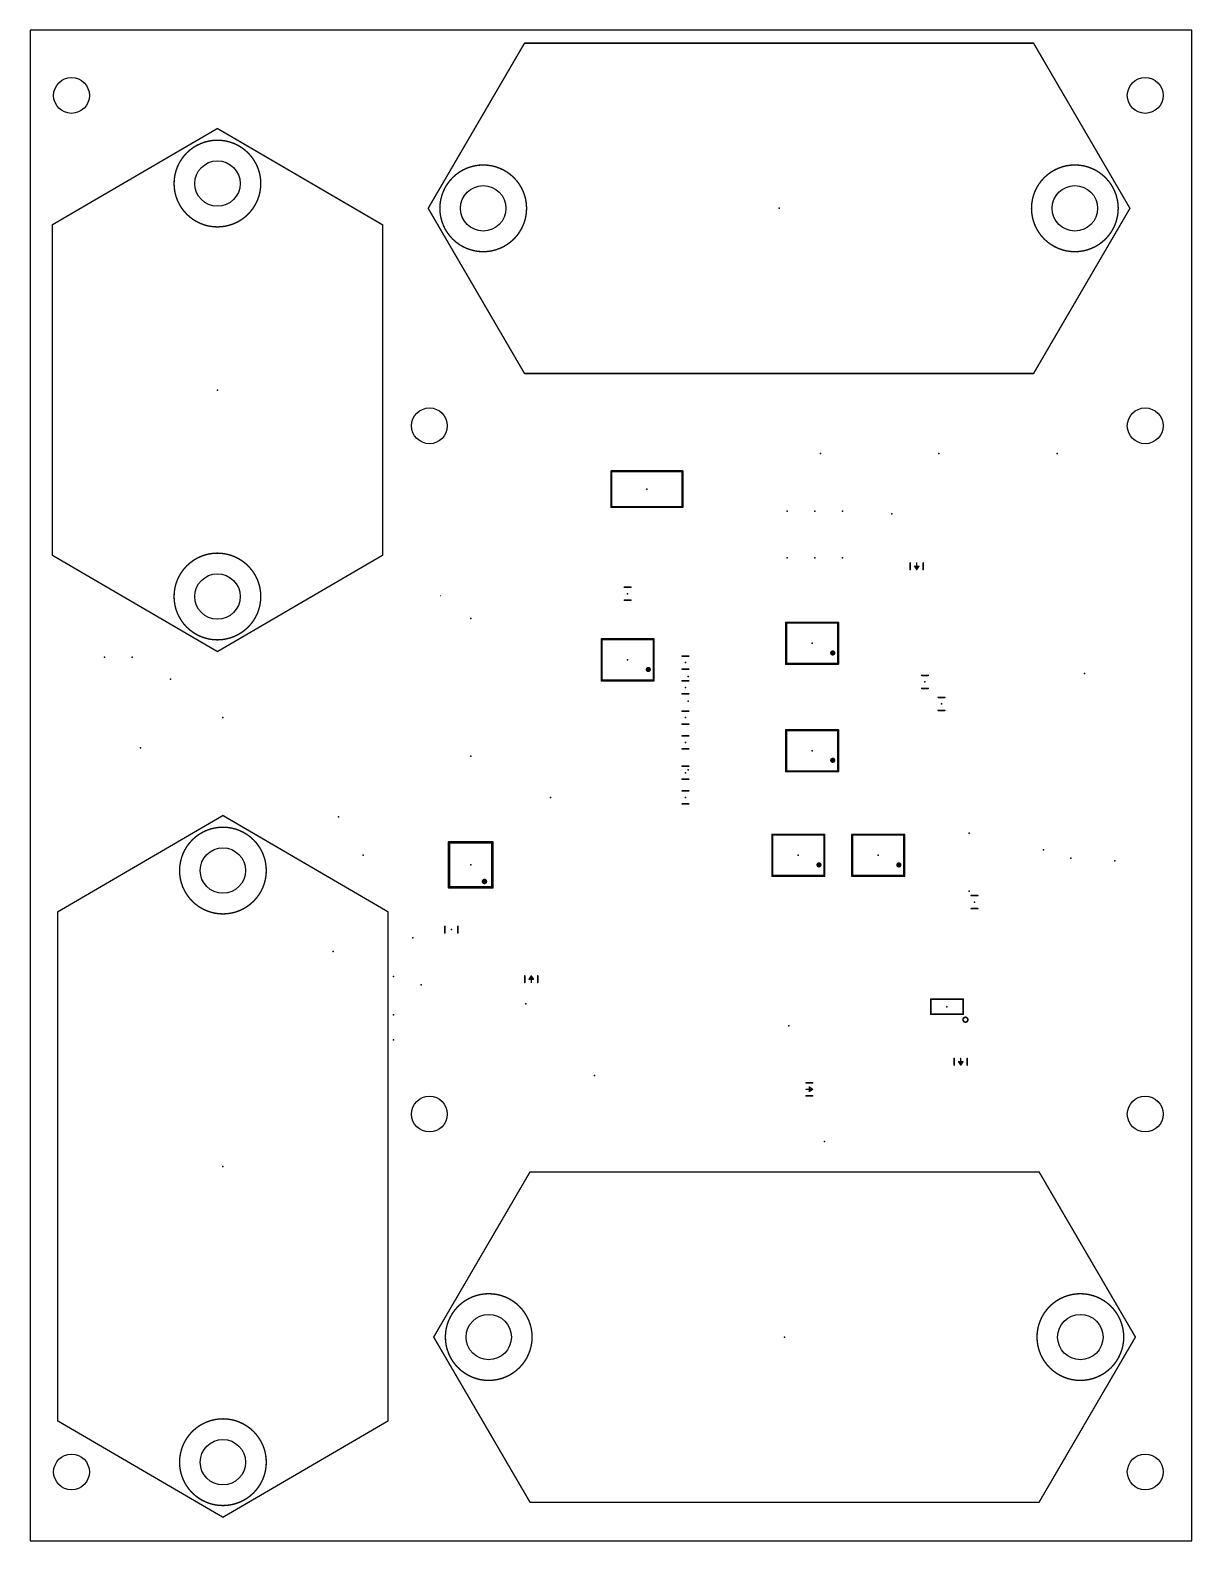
# Model space of a CAD drawing. Extents: x 0 to 107, y 0 to 139.
import ezdxf

# ---------------------------------------------------------------- set-up
doc = ezdxf.new("R2010")
doc.units = 0
for name, color, linetype in [('19', 54, 'CONTINUOUS'), ('20', 178, 'CONTINUOUS'), ('22', 250, 'CONTINUOUS'), ('23', 178, 'CONTINUOUS'), ('24', 178, 'CONTINUOUS')]:
    doc.layers.add(name, color=color, linetype=linetype)

msp = doc.modelspace()

# ---------------------------------------------------------------- linework, layer by layer
at = {"layer": '19'}
msp.add_line((37.89, 87.19), (37.846, 87.19), dxfattribs=at)
at = {"layer": '20'}
for p, q in [((107.168, 139.37), (0, 139.37)), ((0, 139.37), (0, 0)), ((107.168, 0), (107.168, 139.37)), ((0, 0), (107.168, 0))]:
    msp.add_line(p, q, dxfattribs=at)
for centre, radius in [((3.81, 133.35), 1.65), ((102.87, 133.35), 1.65), ((17.272, 125.222), 2.0955), ((41.7957, 122.936), 2.0955), ((96.3803, 122.936), 2.0955), ((36.83, 102.87), 1.65), ((102.87, 102.87), 1.65), ((17.272, 87.122), 2.0955), ((17.78, 61.8363), 2.0955), ((36.83, 39.37), 1.65), ((102.87, 39.37), 1.65), ((42.3037, 18.796), 2.0955), ((96.8883, 18.796), 2.0955), ((17.78, 7.2517), 2.0955), ((3.81, 6.35), 1.65), ((102.87, 6.35), 1.65)]:
    msp.add_circle(centre, radius, dxfattribs=at)
at = {"layer": '22'}
for points, const_width in [([(45.6057, 138.176), (36.7157, 122.936)], 0.127), ([(45.6057, 138.176), (92.5703, 138.176)], 0.127), ([(92.5703, 138.176), (101.4603, 122.936)], 0.127), ([(2.032, 121.412), (17.272, 130.302)], 0.127), ([(32.512, 121.412), (17.272, 130.302)], 0.127), ([(45.6057, 107.696), (36.7157, 122.936)], 0.127), ([(92.5703, 107.696), (101.4603, 122.936)], 0.127), ([(2.032, 90.932), (2.032, 121.412)], 0.127), ([(32.512, 90.932), (32.512, 121.412)], 0.127), ([(45.6057, 107.696), (92.5703, 107.696)], 0.127), ([(53.6194, 98.679), (53.6194, 95.377)], 0.2032), ([(60.1726, 98.679), (53.6194, 98.679)], 0.2032), ([(60.1726, 95.377), (60.1726, 98.679)], 0.2032), ([(53.6194, 95.377), (60.1726, 95.377)], 0.2032), ([(2.032, 90.932), (17.272, 82.042)], 0.127), ([(32.512, 90.932), (17.272, 82.042)], 0.127), ([(81.188, 90.216), (81.188, 89.616)], 0.1524), ([(81.9912, 89.916), (81.5848, 89.916)], 0.127), ([(81.5848, 89.916), (81.788, 89.6112)], 0.127), ([(81.788, 90.2208), (81.788, 89.6112)], 0.127), ([(81.788, 89.6112), (81.9912, 89.916)], 0.127), ([(82.388, 90.216), (82.388, 89.616)], 0.1524), ([(55.418, 87.976), (54.818, 87.976)], 0.1524), ([(55.418, 86.776), (54.818, 86.776)], 0.1524), ([(69.736, 84.704), (69.736, 80.896)], 0.2032), ([(74.536, 84.704), (69.736, 84.704)], 0.2032), ([(74.536, 80.896), (74.536, 84.704)], 0.2032), ([(52.718, 83.18), (52.718, 79.372)], 0.2032), ([(57.518, 83.18), (52.718, 83.18)], 0.2032), ([(57.518, 79.372), (57.518, 83.18)], 0.2032), ([(60.152, 81.626), (60.752, 81.626)], 0.1524), ([(69.736, 80.904), (74.536, 80.904)], 0.2032), ([(73.8614, 81.915), (73.8675, 81.9615)], 0.127), ([(73.8675, 81.8685), (73.8614, 81.915)], 0.127), ([(74.2206, 81.915), (73.8614, 81.915)], 0.127), ([(73.8675, 81.9615), (73.8855, 82.0048)], 0.127), ([(73.8855, 81.8252), (73.8675, 81.8685)], 0.127), ([(73.8855, 82.0048), (73.914, 82.042)], 0.127), ([(73.914, 81.788), (73.8855, 81.8252)], 0.127), ([(73.914, 82.042), (73.9512, 82.0705)], 0.127), ([(74.168, 82.042), (73.914, 82.042)], 0.127), ([(73.9512, 81.7595), (73.914, 81.788)], 0.127), ([(74.168, 81.788), (73.914, 81.788)], 0.127), ([(73.9512, 82.0705), (73.9945, 82.0885)], 0.127), ([(73.9945, 81.7415), (73.9512, 81.7595)], 0.127), ([(73.9945, 82.0885), (74.041, 82.0946)], 0.127), ([(74.041, 81.7354), (73.9945, 81.7415)], 0.127), ([(74.041, 82.0946), (74.0875, 82.0885)], 0.127), ([(74.0875, 81.7415), (74.041, 81.7354)], 0.127), ([(74.0875, 82.0885), (74.1308, 82.0705)], 0.127), ([(74.1308, 81.7595), (74.0875, 81.7415)], 0.127), ([(74.1308, 82.0705), (74.168, 82.042)], 0.127), ([(74.168, 81.788), (74.1308, 81.7595)], 0.127), ([(74.168, 82.042), (74.1965, 82.0048)], 0.127), ([(74.1965, 81.8252), (74.168, 81.788)], 0.127), ([(74.1965, 82.0048), (74.2145, 81.9615)], 0.127), ([(74.2145, 81.8685), (74.1965, 81.8252)], 0.127), ([(74.2145, 81.9615), (74.2206, 81.915)], 0.127), ([(74.2206, 81.915), (74.2145, 81.8685)], 0.127), ([(52.718, 79.38), (57.518, 79.38)], 0.2032), ([(56.8434, 80.391), (56.8495, 80.4375)], 0.127), ([(56.8495, 80.3445), (56.8434, 80.391)], 0.127), ([(57.2026, 80.391), (56.8434, 80.391)], 0.127), ([(56.8495, 80.4375), (56.8675, 80.4808)], 0.127), ([(56.8675, 80.3012), (56.8495, 80.3445)], 0.127), ([(56.8675, 80.4808), (56.896, 80.518)], 0.127), ([(56.896, 80.264), (56.8675, 80.3012)], 0.127), ([(56.896, 80.518), (56.9332, 80.5465)], 0.127), ([(57.15, 80.518), (56.896, 80.518)], 0.127), ([(56.9332, 80.2355), (56.896, 80.264)], 0.127), ([(57.15, 80.264), (56.896, 80.264)], 0.127), ([(56.9332, 80.5465), (56.9765, 80.5645)], 0.127), ([(56.9765, 80.2175), (56.9332, 80.2355)], 0.127), ([(56.9765, 80.5645), (57.023, 80.5706)], 0.127), ([(57.023, 80.2114), (56.9765, 80.2175)], 0.127), ([(57.023, 80.5706), (57.0695, 80.5645)], 0.127), ([(57.0695, 80.2175), (57.023, 80.2114)], 0.127), ([(57.0695, 80.5645), (57.1128, 80.5465)], 0.127), ([(57.1128, 80.2355), (57.0695, 80.2175)], 0.127), ([(57.1128, 80.5465), (57.15, 80.518)], 0.127), ([(57.15, 80.264), (57.1128, 80.2355)], 0.127), ([(57.15, 80.518), (57.1785, 80.4808)], 0.127), ([(57.1785, 80.3012), (57.15, 80.264)], 0.127), ([(57.1785, 80.4808), (57.1965, 80.4375)], 0.127), ([(57.1965, 80.3445), (57.1785, 80.3012)], 0.127), ([(57.1965, 80.4375), (57.2026, 80.391)], 0.127), ([(57.2026, 80.391), (57.1965, 80.3445)], 0.127), ([(60.152, 80.426), (60.752, 80.426)], 0.1524), ([(82.85, 79.848), (82.25, 79.848)], 0.1524), ([(60.152, 79.34), (60.752, 79.34)], 0.1524), ([(60.152, 78.14), (60.752, 78.14)], 0.1524), ([(82.85, 78.648), (82.25, 78.648)], 0.1524), ([(83.774, 77.816), (84.374, 77.816)], 0.1524), ([(83.774, 76.616), (84.374, 76.616)], 0.1524), ([(60.152, 76.546), (60.752, 76.546)], 0.1524), ([(60.152, 75.346), (60.752, 75.346)], 0.1524), ([(60.152, 74.26), (60.752, 74.26)], 0.1524), ([(69.736, 74.798), (69.736, 70.99)], 0.2032), ([(74.536, 74.798), (69.736, 74.798)], 0.2032), ([(74.536, 70.99), (74.536, 74.798)], 0.2032), ([(60.152, 73.06), (60.752, 73.06)], 0.1524), ([(60.152, 71.466), (60.752, 71.466)], 0.1524), ([(69.736, 70.998), (74.536, 70.998)], 0.2032), ([(73.8614, 72.009), (73.8675, 72.0555)], 0.127), ([(73.8675, 71.9625), (73.8614, 72.009)], 0.127), ([(74.2206, 72.009), (73.8614, 72.009)], 0.127), ([(73.8675, 72.0555), (73.8855, 72.0988)], 0.127), ([(73.8855, 71.9192), (73.8675, 71.9625)], 0.127), ([(73.8855, 72.0988), (73.914, 72.136)], 0.127), ([(73.914, 71.882), (73.8855, 71.9192)], 0.127), ([(73.914, 72.136), (73.9512, 72.1645)], 0.127), ([(74.168, 72.136), (73.914, 72.136)], 0.127), ([(73.9512, 71.8535), (73.914, 71.882)], 0.127), ([(74.168, 71.882), (73.914, 71.882)], 0.127), ([(73.9512, 72.1645), (73.9945, 72.1825)], 0.127), ([(73.9945, 71.8355), (73.9512, 71.8535)], 0.127), ([(73.9945, 72.1825), (74.041, 72.1886)], 0.127), ([(74.041, 71.8294), (73.9945, 71.8355)], 0.127), ([(74.041, 72.1886), (74.0875, 72.1825)], 0.127), ([(74.0875, 71.8355), (74.041, 71.8294)], 0.127), ([(74.0875, 72.1825), (74.1308, 72.1645)], 0.127), ([(74.1308, 71.8535), (74.0875, 71.8355)], 0.127), ([(74.1308, 72.1645), (74.168, 72.136)], 0.127), ([(74.168, 71.882), (74.1308, 71.8535)], 0.127), ([(74.168, 72.136), (74.1965, 72.0988)], 0.127), ([(74.1965, 71.9192), (74.168, 71.882)], 0.127), ([(74.1965, 72.0988), (74.2145, 72.0555)], 0.127), ([(74.2145, 71.9625), (74.1965, 71.9192)], 0.127), ([(74.2145, 72.0555), (74.2206, 72.009)], 0.127), ([(74.2206, 72.009), (74.2145, 71.9625)], 0.127), ([(60.152, 70.266), (60.752, 70.266)], 0.1524), ([(60.152, 69.18), (60.752, 69.18)], 0.1524), ([(2.54, 58.0263), (17.78, 66.9163)], 0.127), ([(33.02, 58.0263), (17.78, 66.9163)], 0.127), ([(60.152, 67.98), (60.752, 67.98)], 0.1524), ([(42.64, 64.432), (38.64, 64.432)], 0.254), ([(38.64, 64.432), (38.64, 60.282)], 0.254), ([(42.64, 60.282), (42.64, 64.432)], 0.254), ([(68.466, 65.146), (68.466, 61.338)], 0.2032), ([(73.266, 65.146), (68.466, 65.146)], 0.2032), ([(73.266, 61.338), (73.266, 65.146)], 0.2032), ([(75.832, 65.146), (75.832, 61.338)], 0.2032), ([(80.632, 65.146), (75.832, 65.146)], 0.2032), ([(80.632, 61.338), (80.632, 65.146)], 0.2032), ([(68.466, 61.346), (73.266, 61.346)], 0.2032), ([(72.5914, 62.357), (72.5975, 62.4035)], 0.127), ([(72.5975, 62.3105), (72.5914, 62.357)], 0.127), ([(72.9506, 62.357), (72.5914, 62.357)], 0.127), ([(72.5975, 62.4035), (72.6155, 62.4468)], 0.127), ([(72.6155, 62.2672), (72.5975, 62.3105)], 0.127), ([(72.6155, 62.4468), (72.644, 62.484)], 0.127), ([(72.644, 62.23), (72.6155, 62.2672)], 0.127), ([(72.644, 62.484), (72.6812, 62.5125)], 0.127), ([(72.898, 62.484), (72.644, 62.484)], 0.127), ([(72.6812, 62.2015), (72.644, 62.23)], 0.127), ([(72.898, 62.23), (72.644, 62.23)], 0.127), ([(72.6812, 62.5125), (72.7245, 62.5305)], 0.127), ([(72.7245, 62.1835), (72.6812, 62.2015)], 0.127), ([(72.7245, 62.5305), (72.771, 62.5366)], 0.127), ([(72.771, 62.1774), (72.7245, 62.1835)], 0.127), ([(72.771, 62.5366), (72.8175, 62.5305)], 0.127), ([(72.8175, 62.1835), (72.771, 62.1774)], 0.127), ([(72.8175, 62.5305), (72.8608, 62.5125)], 0.127), ([(72.8608, 62.2015), (72.8175, 62.1835)], 0.127), ([(72.8608, 62.5125), (72.898, 62.484)], 0.127), ([(72.898, 62.23), (72.8608, 62.2015)], 0.127), ([(72.898, 62.484), (72.9265, 62.4468)], 0.127), ([(72.9265, 62.2672), (72.898, 62.23)], 0.127), ([(72.9265, 62.4468), (72.9445, 62.4035)], 0.127), ([(72.9445, 62.3105), (72.9265, 62.2672)], 0.127), ([(72.9445, 62.4035), (72.9506, 62.357)], 0.127), ([(72.9506, 62.357), (72.9445, 62.3105)], 0.127), ([(75.832, 61.346), (80.632, 61.346)], 0.2032), ([(79.9574, 62.357), (79.9635, 62.4035)], 0.127), ([(79.9635, 62.3105), (79.9574, 62.357)], 0.127), ([(80.3166, 62.357), (79.9574, 62.357)], 0.127), ([(79.9635, 62.4035), (79.9815, 62.4468)], 0.127), ([(79.9815, 62.2672), (79.9635, 62.3105)], 0.127), ([(79.9815, 62.4468), (80.01, 62.484)], 0.127), ([(80.01, 62.23), (79.9815, 62.2672)], 0.127), ([(80.01, 62.484), (80.0472, 62.5125)], 0.127), ([(80.264, 62.484), (80.01, 62.484)], 0.127), ([(80.0472, 62.2015), (80.01, 62.23)], 0.127), ([(80.264, 62.23), (80.01, 62.23)], 0.127), ([(80.0472, 62.5125), (80.0905, 62.5305)], 0.127), ([(80.0905, 62.1835), (80.0472, 62.2015)], 0.127), ([(80.0905, 62.5305), (80.137, 62.5366)], 0.127), ([(80.137, 62.1774), (80.0905, 62.1835)], 0.127), ([(80.137, 62.5366), (80.1835, 62.5305)], 0.127), ([(80.1835, 62.1835), (80.137, 62.1774)], 0.127), ([(80.1835, 62.5305), (80.2268, 62.5125)], 0.127), ([(80.2268, 62.2015), (80.1835, 62.1835)], 0.127), ([(80.2268, 62.5125), (80.264, 62.484)], 0.127), ([(80.264, 62.23), (80.2268, 62.2015)], 0.127), ([(80.264, 62.484), (80.2925, 62.4468)], 0.127), ([(80.2925, 62.2672), (80.264, 62.23)], 0.127), ([(80.2925, 62.4468), (80.3105, 62.4035)], 0.127), ([(80.3105, 62.3105), (80.2925, 62.2672)], 0.127), ([(80.3105, 62.4035), (80.3166, 62.357)], 0.127), ([(80.3166, 62.357), (80.3105, 62.3105)], 0.127), ([(38.64, 60.282), (42.64, 60.282)], 0.254), ([(87.422, 59.528), (86.822, 59.528)], 0.1524), ([(2.54, 58.0263), (2.54, 11.0617)], 0.127), ([(33.02, 58.0263), (33.02, 11.0617)], 0.127), ([(87.422, 58.328), (86.822, 58.328)], 0.1524), ([(38.262, 56.088), (38.262, 56.688)], 0.1524), ([(39.462, 56.088), (39.462, 56.688)], 0.1524), ([(45.628, 51.516), (45.628, 52.116)], 0.1524), ([(46.228, 52.1208), (46.0248, 51.816)], 0.127), ([(46.0248, 51.816), (46.4312, 51.816)], 0.127), ([(46.228, 51.5112), (46.228, 52.1208)], 0.127), ([(46.4312, 51.816), (46.228, 52.1208)], 0.127), ([(46.828, 51.516), (46.828, 52.116)], 0.1524), ([(86.082, 49.976), (83.082, 49.976)], 0.1524), ([(83.082, 49.976), (83.082, 48.576)], 0.1524), ([(86.082, 48.576), (86.082, 49.976)], 0.1524), ([(83.082, 48.576), (86.082, 48.576)], 0.1524), ([(85.252, 44.496), (85.252, 43.896)], 0.1524), ([(86.0552, 44.196), (85.6488, 44.196)], 0.127), ([(85.6488, 44.196), (85.852, 43.8912)], 0.127), ([(85.852, 44.5008), (85.852, 43.8912)], 0.127), ([(85.852, 43.8912), (86.0552, 44.196)], 0.127), ([(86.452, 44.496), (86.452, 43.896)], 0.1524), ([(71.582, 42.256), (72.182, 42.256)], 0.1524), ([(72.1868, 41.656), (71.882, 41.8592)], 0.127), ([(71.882, 41.8592), (71.882, 41.4528)], 0.127), ([(71.582, 41.056), (72.182, 41.056)], 0.1524), ([(71.5772, 41.656), (72.1868, 41.656)], 0.127), ([(71.882, 41.4528), (72.1868, 41.656)], 0.127), ([(46.1137, 34.036), (37.2237, 18.796)], 0.127), ([(93.0783, 34.036), (46.1137, 34.036)], 0.127), ([(93.0783, 34.036), (101.9683, 18.796)], 0.127), ([(46.1137, 3.556), (37.2237, 18.796)], 0.127), ([(93.0783, 3.556), (101.9683, 18.796)], 0.127), ([(2.54, 11.0617), (17.78, 2.1717)], 0.127), ([(33.02, 11.0617), (17.78, 2.1717)], 0.127), ([(93.0783, 3.556), (46.1137, 3.556)], 0.127)]:
    msp.add_lwpolyline(points, dxfattribs=dict(at, const_width=const_width))
for points, const_width in [([(45.6057, 138.2078, 1), (45.6057, 138.1443)], 0.0635), ([(45.6331, 138.16, 1), (45.5783, 138.192)], 0.0635), ([(92.5977, 138.192, 1), (92.5429, 138.16)], 0.0635), ([(92.5703, 138.1443, 1), (92.5703, 138.2078)], 0.0635), ([(17.288, 130.3294, 1), (17.256, 130.2746)], 0.0635), ([(17.288, 130.2746, 1), (17.256, 130.3294)], 0.0635), ([(17.272, 121.222, 1), (17.272, 129.222, 1), (17.272, 121.222)], 0.127), ([(41.7957, 118.936, 1), (41.7957, 126.936, 1), (41.7957, 118.936)], 0.127), ([(96.3803, 118.936, 1), (96.3803, 126.936, 1), (96.3803, 118.936)], 0.127), ([(36.7431, 122.952, 1), (36.6883, 122.92)], 0.0635), ([(36.6883, 122.952, 1), (36.7431, 122.92)], 0.0635), ([(101.4877, 122.92, 1), (101.4329, 122.952)], 0.0635), ([(101.4329, 122.92, 1), (101.4877, 122.952)], 0.0635), ([(2.0638, 121.412, 1), (2.0002, 121.412)], 0.0635), ([(2.016, 121.4394, 1), (2.048, 121.3846)], 0.0635), ([(32.5438, 121.412, 1), (32.4802, 121.412)], 0.0635), ([(32.496, 121.3846, 1), (32.528, 121.4394)], 0.0635), ([(45.6057, 107.7278, 1), (45.6057, 107.6643)], 0.0635), ([(45.5783, 107.68, 1), (45.6331, 107.712)], 0.0635), ([(92.5429, 107.712, 1), (92.5977, 107.68)], 0.0635), ([(92.5703, 107.6643, 1), (92.5703, 107.7278)], 0.0635), ([(53.6702, 98.679, 1), (53.5686, 98.679)], 0.1016), ([(53.6194, 98.7298, 1), (53.6194, 98.6282)], 0.1016), ([(60.2234, 98.679, 1), (60.1218, 98.679)], 0.1016), ([(60.1726, 98.6282, 1), (60.1726, 98.7298)], 0.1016), ([(53.6194, 95.4278, 1), (53.6194, 95.3262)], 0.1016), ([(53.5686, 95.377, 1), (53.6702, 95.377)], 0.1016), ([(60.1218, 95.377, 1), (60.2234, 95.377)], 0.1016), ([(60.1726, 95.3262, 1), (60.1726, 95.4278)], 0.1016), ([(2.048, 90.9594, 1), (2.016, 90.9046)], 0.0635), ([(2.0002, 90.932, 1), (2.0638, 90.932)], 0.0635), ([(17.272, 83.122, 1), (17.272, 91.122, 1), (17.272, 83.122)], 0.127), ([(32.4802, 90.932, 1), (32.5438, 90.932)], 0.0635), ([(32.528, 90.9046, 1), (32.496, 90.9594)], 0.0635), ([(81.2261, 90.216, 1), (81.1499, 90.216)], 0.0762), ([(81.1499, 89.616, 1), (81.2261, 89.616)], 0.0762), ([(81.5848, 89.9478, 1), (81.5848, 89.8843)], 0.0635), ([(81.6112, 89.9336, 1), (81.5584, 89.8984)], 0.0635), ([(81.8198, 90.2208, 1), (81.7563, 90.2208)], 0.0635), ([(81.7616, 89.6288, 1), (81.8144, 89.5936)], 0.0635), ([(81.7563, 89.6112, 1), (81.8198, 89.6112)], 0.0635), ([(81.7616, 89.5936, 1), (81.8144, 89.6288)], 0.0635), ([(82.0176, 89.8984, 1), (81.9648, 89.9336)], 0.0635), ([(81.9912, 89.8843, 1), (81.9912, 89.9478)], 0.0635), ([(82.4261, 90.216, 1), (82.3499, 90.216)], 0.0762), ([(82.3499, 89.616, 1), (82.4261, 89.616)], 0.0762), ([(54.818, 88.0141, 1), (54.818, 87.9379)], 0.0762), ([(55.418, 87.9379, 1), (55.418, 88.0141)], 0.0762), ([(54.818, 86.8141, 1), (54.818, 86.7379)], 0.0762), ([(55.418, 86.7379, 1), (55.418, 86.8141)], 0.0762), ([(69.7868, 84.704, 1), (69.6852, 84.704)], 0.1016), ([(69.736, 84.7548, 1), (69.736, 84.6532)], 0.1016), ([(74.5868, 84.704, 1), (74.4852, 84.704)], 0.1016), ([(74.536, 84.6532, 1), (74.536, 84.7548)], 0.1016), ([(52.7688, 83.18, 1), (52.6672, 83.18)], 0.1016), ([(52.718, 83.2308, 1), (52.718, 83.1292)], 0.1016), ([(57.5688, 83.18, 1), (57.4672, 83.18)], 0.1016), ([(57.518, 83.1292, 1), (57.518, 83.2308)], 0.1016), ([(17.256, 82.0694, 1), (17.288, 82.0146)], 0.0635), ([(17.256, 82.0146, 1), (17.288, 82.0694)], 0.0635), ([(60.152, 81.6641, 1), (60.152, 81.5879)], 0.0762), ([(60.752, 81.5879, 1), (60.752, 81.6641)], 0.0762), ([(69.736, 80.9548, 1), (69.736, 80.8532)], 0.1016), ([(69.6852, 80.896, 1), (69.7868, 80.896)], 0.1016), ([(73.8929, 81.9191, 1), (73.8299, 81.9109)], 0.0635), ([(73.8614, 81.9468, 1), (73.8614, 81.8833)], 0.0635), ([(73.8299, 81.9191, 1), (73.8929, 81.9109)], 0.0635), ([(73.8382, 81.9736, 1), (73.8968, 81.9493)], 0.0635), ([(73.8968, 81.8807, 1), (73.8382, 81.8564)], 0.0635), ([(73.899, 81.9573, 1), (73.836, 81.9656)], 0.0635), ([(73.836, 81.8644, 1), (73.899, 81.8727)], 0.0635), ([(73.8603, 82.0241, 1), (73.9106, 81.9855)], 0.0635), ([(73.9106, 81.8445, 1), (73.8603, 81.8059)], 0.0635), ([(73.9148, 81.9927, 1), (73.8561, 82.017)], 0.0635), ([(73.8561, 81.813, 1), (73.9148, 81.8373)], 0.0635), ([(73.914, 82.0738, 1), (73.914, 82.0102)], 0.0635), ([(73.8947, 82.0672, 1), (73.9333, 82.0168)], 0.0635), ([(73.914, 81.8198, 1), (73.914, 81.7563)], 0.0635), ([(73.9333, 81.8132, 1), (73.8947, 81.7628)], 0.0635), ([(73.9392, 82.0227, 1), (73.8888, 82.0613)], 0.0635), ([(73.8888, 81.7687, 1), (73.9392, 81.8073)], 0.0635), ([(73.939, 82.0999, 1), (73.9633, 82.0412)], 0.0635), ([(73.9633, 81.7888, 1), (73.939, 81.7301)], 0.0635), ([(73.9705, 82.0454, 1), (73.9319, 82.0957)], 0.0635), ([(73.9319, 81.7343, 1), (73.9705, 81.7846)], 0.0635), ([(73.9904, 82.12, 1), (73.9987, 82.057)], 0.0635), ([(73.9987, 81.773, 1), (73.9904, 81.71)], 0.0635), ([(74.0067, 82.0592, 1), (73.9824, 82.1178)], 0.0635), ([(73.9824, 81.7122, 1), (74.0067, 81.7708)], 0.0635), ([(74.0451, 82.1261, 1), (74.0369, 82.0631)], 0.0635), ([(74.0369, 81.7669, 1), (74.0451, 81.7039)], 0.0635), ([(74.0451, 82.0631, 1), (74.0369, 82.1261)], 0.0635), ([(74.0369, 81.7039, 1), (74.0451, 81.7669)], 0.0635), ([(74.0996, 82.1178, 1), (74.0753, 82.0592)], 0.0635), ([(74.0753, 81.7708, 1), (74.0996, 81.7122)], 0.0635), ([(74.0833, 82.057, 1), (74.0916, 82.12)], 0.0635), ([(74.0916, 81.71, 1), (74.0833, 81.773)], 0.0635), ([(74.1501, 82.0957, 1), (74.1115, 82.0454)], 0.0635), ([(74.1115, 81.7846, 1), (74.1501, 81.7343)], 0.0635), ([(74.1187, 82.0412, 1), (74.143, 82.0999)], 0.0635), ([(74.143, 81.7301, 1), (74.1187, 81.7888)], 0.0635), ([(74.1932, 82.0613, 1), (74.1428, 82.0227)], 0.0635), ([(74.1428, 81.8073, 1), (74.1932, 81.7687)], 0.0635), ([(74.1487, 82.0168, 1), (74.1873, 82.0672)], 0.0635), ([(74.1873, 81.7628, 1), (74.1487, 81.8132)], 0.0635), ([(74.2259, 82.017, 1), (74.1672, 81.9927)], 0.0635), ([(74.1672, 81.8373, 1), (74.2259, 81.813)], 0.0635), ([(74.168, 82.0102, 1), (74.168, 82.0738)], 0.0635), ([(74.168, 81.7563, 1), (74.168, 81.8198)], 0.0635), ([(74.1714, 81.9855, 1), (74.2217, 82.0241)], 0.0635), ([(74.2217, 81.8059, 1), (74.1714, 81.8445)], 0.0635), ([(74.246, 81.9656, 1), (74.183, 81.9573)], 0.0635), ([(74.183, 81.8727, 1), (74.246, 81.8644)], 0.0635), ([(74.1852, 81.9493, 1), (74.2438, 81.9736)], 0.0635), ([(74.2438, 81.8564, 1), (74.1852, 81.8807)], 0.0635), ([(74.2521, 81.9109, 1), (74.1891, 81.9191)], 0.0635), ([(74.1891, 81.9109, 1), (74.2521, 81.9191)], 0.0635), ([(74.2206, 81.8833, 1), (74.2206, 81.9468)], 0.0635), ([(74.4852, 80.896, 1), (74.5868, 80.896)], 0.1016), ([(74.536, 80.8532, 1), (74.536, 80.9548)], 0.1016), ([(52.718, 79.4308, 1), (52.718, 79.3292)], 0.1016), ([(56.8749, 80.3951, 1), (56.8119, 80.3869)], 0.0635), ([(56.8434, 80.4228, 1), (56.8434, 80.3593)], 0.0635), ([(56.8119, 80.3951, 1), (56.8749, 80.3869)], 0.0635), ([(56.8202, 80.4496, 1), (56.8788, 80.4253)], 0.0635), ([(56.8788, 80.3567, 1), (56.8202, 80.3324)], 0.0635), ([(56.881, 80.4333, 1), (56.818, 80.4416)], 0.0635), ([(56.818, 80.3404, 1), (56.881, 80.3487)], 0.0635), ([(56.8423, 80.5001, 1), (56.8926, 80.4615)], 0.0635), ([(56.8926, 80.3205, 1), (56.8423, 80.2819)], 0.0635), ([(56.8968, 80.4687, 1), (56.8381, 80.493)], 0.0635), ([(56.8381, 80.289, 1), (56.8968, 80.3133)], 0.0635), ([(56.896, 80.5498, 1), (56.896, 80.4862)], 0.0635), ([(56.8767, 80.5432, 1), (56.9153, 80.4928)], 0.0635), ([(56.896, 80.2958, 1), (56.896, 80.2323)], 0.0635), ([(56.9153, 80.2892, 1), (56.8767, 80.2388)], 0.0635), ([(56.9212, 80.4987, 1), (56.8708, 80.5373)], 0.0635), ([(56.8708, 80.2447, 1), (56.9212, 80.2833)], 0.0635), ([(56.921, 80.5759, 1), (56.9453, 80.5172)], 0.0635), ([(56.9453, 80.2648, 1), (56.921, 80.2061)], 0.0635), ([(56.9525, 80.5214, 1), (56.9139, 80.5717)], 0.0635), ([(56.9139, 80.2103, 1), (56.9525, 80.2606)], 0.0635), ([(56.9724, 80.596, 1), (56.9807, 80.533)], 0.0635), ([(56.9807, 80.249, 1), (56.9724, 80.186)], 0.0635), ([(56.9887, 80.5352, 1), (56.9644, 80.5938)], 0.0635), ([(56.9644, 80.1882, 1), (56.9887, 80.2468)], 0.0635), ([(57.0271, 80.6021, 1), (57.0189, 80.5391)], 0.0635), ([(57.0189, 80.2429, 1), (57.0271, 80.1799)], 0.0635), ([(57.0271, 80.5391, 1), (57.0189, 80.6021)], 0.0635), ([(57.0189, 80.1799, 1), (57.0271, 80.2429)], 0.0635), ([(57.0816, 80.5938, 1), (57.0573, 80.5352)], 0.0635), ([(57.0573, 80.2468, 1), (57.0816, 80.1882)], 0.0635), ([(57.0653, 80.533, 1), (57.0736, 80.596)], 0.0635), ([(57.0736, 80.186, 1), (57.0653, 80.249)], 0.0635), ([(57.1321, 80.5717, 1), (57.0935, 80.5214)], 0.0635), ([(57.0935, 80.2606, 1), (57.1321, 80.2103)], 0.0635), ([(57.1007, 80.5172, 1), (57.125, 80.5759)], 0.0635), ([(57.125, 80.2061, 1), (57.1007, 80.2648)], 0.0635), ([(57.1752, 80.5373, 1), (57.1248, 80.4987)], 0.0635), ([(57.1248, 80.2833, 1), (57.1752, 80.2447)], 0.0635), ([(57.1307, 80.4928, 1), (57.1693, 80.5432)], 0.0635), ([(57.1693, 80.2388, 1), (57.1307, 80.2892)], 0.0635), ([(57.2079, 80.493, 1), (57.1492, 80.4687)], 0.0635), ([(57.1492, 80.3133, 1), (57.2079, 80.289)], 0.0635), ([(57.15, 80.4862, 1), (57.15, 80.5498)], 0.0635), ([(57.15, 80.2323, 1), (57.15, 80.2958)], 0.0635), ([(57.1534, 80.4615, 1), (57.2037, 80.5001)], 0.0635), ([(57.2037, 80.2819, 1), (57.1534, 80.3205)], 0.0635), ([(57.228, 80.4416, 1), (57.165, 80.4333)], 0.0635), ([(57.165, 80.3487, 1), (57.228, 80.3404)], 0.0635), ([(57.1672, 80.4253, 1), (57.2258, 80.4496)], 0.0635), ([(57.2258, 80.3324, 1), (57.1672, 80.3567)], 0.0635), ([(57.2341, 80.3869, 1), (57.1711, 80.3951)], 0.0635), ([(57.1711, 80.3869, 1), (57.2341, 80.3951)], 0.0635), ([(57.2026, 80.3593, 1), (57.2026, 80.4228)], 0.0635), ([(57.518, 79.3292, 1), (57.518, 79.4308)], 0.1016), ([(60.152, 80.4641, 1), (60.152, 80.3879)], 0.0762), ([(60.752, 80.3879, 1), (60.752, 80.4641)], 0.0762), ([(82.25, 79.8861, 1), (82.25, 79.8099)], 0.0762), ([(82.85, 79.8099, 1), (82.85, 79.8861)], 0.0762), ([(52.6672, 79.372, 1), (52.7688, 79.372)], 0.1016), ([(57.4672, 79.372, 1), (57.5688, 79.372)], 0.1016), ([(60.152, 79.3781, 1), (60.152, 79.3019)], 0.0762), ([(60.152, 78.1781, 1), (60.152, 78.1019)], 0.0762), ([(60.752, 79.3019, 1), (60.752, 79.3781)], 0.0762), ([(60.752, 78.1019, 1), (60.752, 78.1781)], 0.0762), ([(82.25, 78.6861, 1), (82.25, 78.6099)], 0.0762), ([(82.85, 78.6099, 1), (82.85, 78.6861)], 0.0762), ([(83.774, 77.8541, 1), (83.774, 77.7779)], 0.0762), ([(83.774, 76.6541, 1), (83.774, 76.5779)], 0.0762), ([(84.374, 77.7779, 1), (84.374, 77.8541)], 0.0762), ([(84.374, 76.5779, 1), (84.374, 76.6541)], 0.0762), ([(60.152, 76.5841, 1), (60.152, 76.5079)], 0.0762), ([(60.152, 75.3841, 1), (60.152, 75.3079)], 0.0762), ([(60.752, 76.5079, 1), (60.752, 76.5841)], 0.0762), ([(60.752, 75.3079, 1), (60.752, 75.3841)], 0.0762), ([(60.152, 74.2981, 1), (60.152, 74.2219)], 0.0762), ([(60.752, 74.2219, 1), (60.752, 74.2981)], 0.0762), ([(69.7868, 74.798, 1), (69.6852, 74.798)], 0.1016), ([(69.736, 74.8488, 1), (69.736, 74.7472)], 0.1016), ([(74.5868, 74.798, 1), (74.4852, 74.798)], 0.1016), ([(74.536, 74.7472, 1), (74.536, 74.8488)], 0.1016), ([(60.152, 73.0981, 1), (60.152, 73.0219)], 0.0762), ([(60.752, 73.0219, 1), (60.752, 73.0981)], 0.0762), ([(60.152, 71.5041, 1), (60.152, 71.4279)], 0.0762), ([(60.752, 71.4279, 1), (60.752, 71.5041)], 0.0762), ([(69.736, 71.0488, 1), (69.736, 70.9472)], 0.1016), ([(73.8614, 72.0408, 1), (73.8614, 71.9772)], 0.0635), ([(73.8929, 72.0131, 1), (73.8299, 72.0049)], 0.0635), ([(73.8299, 72.0131, 1), (73.8929, 72.0049)], 0.0635), ([(73.8382, 72.0676, 1), (73.8968, 72.0433)], 0.0635), ([(73.8968, 71.9747, 1), (73.8382, 71.9504)], 0.0635), ([(73.899, 72.0513, 1), (73.836, 72.0596)], 0.0635), ([(73.836, 71.9584, 1), (73.899, 71.9667)], 0.0635), ([(73.8603, 72.1181, 1), (73.9106, 72.0795)], 0.0635), ([(73.9106, 71.9385, 1), (73.8603, 71.8999)], 0.0635), ([(73.9148, 72.0867, 1), (73.8561, 72.111)], 0.0635), ([(73.8561, 71.907, 1), (73.9148, 71.9313)], 0.0635), ([(73.914, 72.1678, 1), (73.914, 72.1043)], 0.0635), ([(73.8947, 72.1612, 1), (73.9333, 72.1108)], 0.0635), ([(73.9333, 71.9072, 1), (73.8947, 71.8568)], 0.0635), ([(73.914, 71.9138, 1), (73.914, 71.8503)], 0.0635), ([(73.9392, 72.1167, 1), (73.8888, 72.1553)], 0.0635), ([(73.8888, 71.8627, 1), (73.9392, 71.9013)], 0.0635), ([(73.939, 72.1939, 1), (73.9633, 72.1352)], 0.0635), ([(73.9633, 71.8828, 1), (73.939, 71.8241)], 0.0635), ([(73.9705, 72.1394, 1), (73.9319, 72.1897)], 0.0635), ([(73.9319, 71.8283, 1), (73.9705, 71.8786)], 0.0635), ([(73.9904, 72.214, 1), (73.9987, 72.151)], 0.0635), ([(73.9987, 71.867, 1), (73.9904, 71.804)], 0.0635), ([(74.0067, 72.1532, 1), (73.9824, 72.2118)], 0.0635), ([(73.9824, 71.8062, 1), (74.0067, 71.8648)], 0.0635), ([(74.0451, 72.2201, 1), (74.0369, 72.1571)], 0.0635), ([(74.0369, 71.8609, 1), (74.0451, 71.7979)], 0.0635), ([(74.0451, 72.1571, 1), (74.0369, 72.2201)], 0.0635), ([(74.0369, 71.7979, 1), (74.0451, 71.8609)], 0.0635), ([(74.0996, 72.2118, 1), (74.0753, 72.1532)], 0.0635), ([(74.0753, 71.8648, 1), (74.0996, 71.8062)], 0.0635), ([(74.0833, 72.151, 1), (74.0916, 72.214)], 0.0635), ([(74.0916, 71.804, 1), (74.0833, 71.867)], 0.0635), ([(74.1501, 72.1897, 1), (74.1115, 72.1394)], 0.0635), ([(74.1115, 71.8786, 1), (74.1501, 71.8283)], 0.0635), ([(74.1187, 72.1352, 1), (74.143, 72.1939)], 0.0635), ([(74.143, 71.8241, 1), (74.1187, 71.8828)], 0.0635), ([(74.1932, 72.1553, 1), (74.1428, 72.1167)], 0.0635), ([(74.1428, 71.9013, 1), (74.1932, 71.8627)], 0.0635), ([(74.1487, 72.1108, 1), (74.1873, 72.1612)], 0.0635), ([(74.1873, 71.8568, 1), (74.1487, 71.9072)], 0.0635), ([(74.2259, 72.111, 1), (74.1672, 72.0867)], 0.0635), ([(74.1672, 71.9313, 1), (74.2259, 71.907)], 0.0635), ([(74.168, 72.1043, 1), (74.168, 72.1678)], 0.0635), ([(74.168, 71.8503, 1), (74.168, 71.9138)], 0.0635), ([(74.1714, 72.0795, 1), (74.2217, 72.1181)], 0.0635), ([(74.2217, 71.8999, 1), (74.1714, 71.9385)], 0.0635), ([(74.246, 72.0596, 1), (74.183, 72.0513)], 0.0635), ([(74.183, 71.9667, 1), (74.246, 71.9584)], 0.0635), ([(74.1852, 72.0433, 1), (74.2438, 72.0676)], 0.0635), ([(74.2438, 71.9504, 1), (74.1852, 71.9747)], 0.0635), ([(74.2521, 72.0049, 1), (74.1891, 72.0131)], 0.0635), ([(74.1891, 72.0049, 1), (74.2521, 72.0131)], 0.0635), ([(74.2206, 71.9772, 1), (74.2206, 72.0408)], 0.0635), ([(74.536, 70.9472, 1), (74.536, 71.0488)], 0.1016), ([(60.152, 70.3041, 1), (60.152, 70.2279)], 0.0762), ([(60.752, 70.2279, 1), (60.752, 70.3041)], 0.0762), ([(69.6852, 70.99, 1), (69.7868, 70.99)], 0.1016), ([(74.4852, 70.99, 1), (74.5868, 70.99)], 0.1016), ([(60.152, 69.2181, 1), (60.152, 69.1419)], 0.0762), ([(60.752, 69.1419, 1), (60.752, 69.2181)], 0.0762), ([(17.796, 66.9437, 1), (17.764, 66.8889)], 0.0635), ([(17.796, 66.8889, 1), (17.764, 66.9437)], 0.0635), ([(60.152, 68.0181, 1), (60.152, 67.9419)], 0.0762), ([(60.752, 67.9419, 1), (60.752, 68.0181)], 0.0762), ([(17.78, 57.8363, 1), (17.78, 65.8363, 1), (17.78, 57.8363)], 0.127), ([(38.64, 64.4955, 1), (38.64, 64.3685)], 0.127), ([(38.7035, 64.432, 1), (38.5765, 64.432)], 0.127), ([(42.7035, 64.432, 1), (42.5765, 64.432)], 0.127), ([(42.64, 64.3685, 1), (42.64, 64.4955)], 0.127), ([(68.5168, 65.146, 1), (68.4152, 65.146)], 0.1016), ([(68.466, 65.1968, 1), (68.466, 65.0952)], 0.1016), ([(73.3168, 65.146, 1), (73.2152, 65.146)], 0.1016), ([(73.266, 65.0952, 1), (73.266, 65.1968)], 0.1016), ([(75.8828, 65.146, 1), (75.7812, 65.146)], 0.1016), ([(75.832, 65.1968, 1), (75.832, 65.0952)], 0.1016), ([(80.6828, 65.146, 1), (80.5812, 65.146)], 0.1016), ([(80.632, 65.0952, 1), (80.632, 65.1968)], 0.1016), ([(68.466, 61.3968, 1), (68.466, 61.2952)], 0.1016), ([(68.4152, 61.338, 1), (68.5168, 61.338)], 0.1016), ([(72.5914, 62.3888, 1), (72.5914, 62.3253)], 0.0635), ([(72.6229, 62.3611, 1), (72.5599, 62.3529)], 0.0635), ([(72.5599, 62.3611, 1), (72.6229, 62.3529)], 0.0635), ([(72.5682, 62.4156, 1), (72.6268, 62.3913)], 0.0635), ([(72.6268, 62.3227, 1), (72.5682, 62.2984)], 0.0635), ([(72.629, 62.3993, 1), (72.566, 62.4076)], 0.0635), ([(72.566, 62.3064, 1), (72.629, 62.3147)], 0.0635), ([(72.5903, 62.4661, 1), (72.6406, 62.4275)], 0.0635), ([(72.6406, 62.2865, 1), (72.5903, 62.2479)], 0.0635), ([(72.5861, 62.255, 1), (72.6448, 62.2793)], 0.0635), ([(72.6448, 62.4347, 1), (72.5861, 62.459)], 0.0635), ([(72.644, 62.5158, 1), (72.644, 62.4522)], 0.0635), ([(72.6247, 62.5092, 1), (72.6633, 62.4588)], 0.0635), ([(72.644, 62.2618, 1), (72.644, 62.1983)], 0.0635), ([(72.6633, 62.2552, 1), (72.6247, 62.2048)], 0.0635), ([(72.6692, 62.4647, 1), (72.6188, 62.5033)], 0.0635), ([(72.6188, 62.2107, 1), (72.6692, 62.2493)], 0.0635), ([(72.669, 62.5419, 1), (72.6933, 62.4832)], 0.0635), ([(72.6933, 62.2308, 1), (72.669, 62.1721)], 0.0635), ([(72.7005, 62.4874, 1), (72.6619, 62.5377)], 0.0635), ([(72.6619, 62.1763, 1), (72.7005, 62.2266)], 0.0635), ([(72.7204, 62.562, 1), (72.7287, 62.499)], 0.0635), ([(72.7287, 62.215, 1), (72.7204, 62.152)], 0.0635), ([(72.7367, 62.5012, 1), (72.7124, 62.5598)], 0.0635), ([(72.7124, 62.1542, 1), (72.7367, 62.2128)], 0.0635), ([(72.7751, 62.5681, 1), (72.7669, 62.5051)], 0.0635), ([(72.7669, 62.2089, 1), (72.7751, 62.1459)], 0.0635), ([(72.7751, 62.5051, 1), (72.7669, 62.5681)], 0.0635), ([(72.7669, 62.1459, 1), (72.7751, 62.2089)], 0.0635), ([(72.8296, 62.5598, 1), (72.8053, 62.5012)], 0.0635), ([(72.8053, 62.2128, 1), (72.8296, 62.1542)], 0.0635), ([(72.8133, 62.499, 1), (72.8216, 62.562)], 0.0635), ([(72.8216, 62.152, 1), (72.8133, 62.215)], 0.0635), ([(72.8801, 62.5377, 1), (72.8415, 62.4874)], 0.0635), ([(72.8415, 62.2266, 1), (72.8801, 62.1763)], 0.0635), ([(72.8487, 62.4832, 1), (72.873, 62.5419)], 0.0635), ([(72.873, 62.1721, 1), (72.8487, 62.2308)], 0.0635), ([(72.9232, 62.5033, 1), (72.8728, 62.4647)], 0.0635), ([(72.8728, 62.2493, 1), (72.9232, 62.2107)], 0.0635), ([(72.8787, 62.4588, 1), (72.9173, 62.5092)], 0.0635), ([(72.9173, 62.2048, 1), (72.8787, 62.2552)], 0.0635), ([(72.9559, 62.459, 1), (72.8972, 62.4347)], 0.0635), ([(72.8972, 62.2793, 1), (72.9559, 62.255)], 0.0635), ([(72.898, 62.4522, 1), (72.898, 62.5158)], 0.0635), ([(72.898, 62.1983, 1), (72.898, 62.2618)], 0.0635), ([(72.9014, 62.4275, 1), (72.9517, 62.4661)], 0.0635), ([(72.9517, 62.2479, 1), (72.9014, 62.2865)], 0.0635), ([(72.976, 62.4076, 1), (72.913, 62.3993)], 0.0635), ([(72.913, 62.3147, 1), (72.976, 62.3064)], 0.0635), ([(72.9152, 62.3913, 1), (72.9738, 62.4156)], 0.0635), ([(72.9738, 62.2984, 1), (72.9152, 62.3227)], 0.0635), ([(72.9821, 62.3529, 1), (72.9191, 62.3611)], 0.0635), ([(72.9191, 62.3529, 1), (72.9821, 62.3611)], 0.0635), ([(72.9506, 62.3253, 1), (72.9506, 62.3888)], 0.0635), ([(73.2152, 61.338, 1), (73.3168, 61.338)], 0.1016), ([(73.266, 61.2952, 1), (73.266, 61.3968)], 0.1016), ([(75.832, 61.3968, 1), (75.832, 61.2952)], 0.1016), ([(75.7812, 61.338, 1), (75.8828, 61.338)], 0.1016), ([(79.9574, 62.3888, 1), (79.9574, 62.3253)], 0.0635), ([(79.9889, 62.3611, 1), (79.9259, 62.3529)], 0.0635), ([(79.9259, 62.3611, 1), (79.9889, 62.3529)], 0.0635), ([(79.9342, 62.4156, 1), (79.9928, 62.3913)], 0.0635), ([(79.9928, 62.3227, 1), (79.9342, 62.2984)], 0.0635), ([(79.995, 62.3993, 1), (79.932, 62.4076)], 0.0635), ([(79.932, 62.3064, 1), (79.995, 62.3147)], 0.0635), ([(79.9563, 62.4661, 1), (80.0066, 62.4275)], 0.0635), ([(80.0066, 62.2865, 1), (79.9563, 62.2479)], 0.0635), ([(80.0108, 62.4347, 1), (79.9521, 62.459)], 0.0635), ([(79.9521, 62.255, 1), (80.0108, 62.2793)], 0.0635), ([(80.01, 62.5158, 1), (80.01, 62.4522)], 0.0635), ([(79.9907, 62.5092, 1), (80.0293, 62.4588)], 0.0635), ([(80.01, 62.2618, 1), (80.01, 62.1983)], 0.0635), ([(80.0293, 62.2552, 1), (79.9907, 62.2048)], 0.0635), ([(80.0352, 62.4647, 1), (79.9848, 62.5033)], 0.0635), ([(79.9848, 62.2107, 1), (80.0352, 62.2493)], 0.0635), ([(80.035, 62.5419, 1), (80.0593, 62.4832)], 0.0635), ([(80.0593, 62.2308, 1), (80.035, 62.1721)], 0.0635), ([(80.0665, 62.4874, 1), (80.0279, 62.5377)], 0.0635), ([(80.0279, 62.1763, 1), (80.0665, 62.2266)], 0.0635), ([(80.0864, 62.562, 1), (80.0947, 62.499)], 0.0635), ([(80.0947, 62.215, 1), (80.0864, 62.152)], 0.0635), ([(80.1027, 62.5012, 1), (80.0784, 62.5598)], 0.0635), ([(80.0784, 62.1542, 1), (80.1027, 62.2128)], 0.0635), ([(80.1411, 62.5681, 1), (80.1329, 62.5051)], 0.0635), ([(80.1329, 62.2089, 1), (80.1411, 62.1459)], 0.0635), ([(80.1411, 62.5051, 1), (80.1329, 62.5681)], 0.0635), ([(80.1329, 62.1459, 1), (80.1411, 62.2089)], 0.0635), ([(80.1956, 62.5598, 1), (80.1713, 62.5012)], 0.0635), ([(80.1713, 62.2128, 1), (80.1956, 62.1542)], 0.0635), ([(80.1793, 62.499, 1), (80.1876, 62.562)], 0.0635), ([(80.1876, 62.152, 1), (80.1793, 62.215)], 0.0635), ([(80.2461, 62.5377, 1), (80.2075, 62.4874)], 0.0635), ([(80.2075, 62.2266, 1), (80.2461, 62.1763)], 0.0635), ([(80.2147, 62.4832, 1), (80.239, 62.5419)], 0.0635), ([(80.239, 62.1721, 1), (80.2147, 62.2308)], 0.0635), ([(80.2892, 62.5033, 1), (80.2388, 62.4647)], 0.0635), ([(80.2388, 62.2493, 1), (80.2892, 62.2107)], 0.0635), ([(80.2447, 62.4588, 1), (80.2833, 62.5092)], 0.0635), ([(80.2833, 62.2048, 1), (80.2447, 62.2552)], 0.0635), ([(80.3219, 62.459, 1), (80.2632, 62.4347)], 0.0635), ([(80.2632, 62.2793, 1), (80.3219, 62.255)], 0.0635), ([(80.264, 62.4522, 1), (80.264, 62.5158)], 0.0635), ([(80.264, 62.1983, 1), (80.264, 62.2618)], 0.0635), ([(80.2674, 62.4275, 1), (80.3177, 62.4661)], 0.0635), ([(80.3177, 62.2479, 1), (80.2674, 62.2865)], 0.0635), ([(80.342, 62.4076, 1), (80.279, 62.3993)], 0.0635), ([(80.279, 62.3147, 1), (80.342, 62.3064)], 0.0635), ([(80.2812, 62.3913, 1), (80.3398, 62.4156)], 0.0635), ([(80.3398, 62.2984, 1), (80.2812, 62.3227)], 0.0635), ([(80.3481, 62.3529, 1), (80.2851, 62.3611)], 0.0635), ([(80.2851, 62.3529, 1), (80.3481, 62.3611)], 0.0635), ([(80.3166, 62.3253, 1), (80.3166, 62.3888)], 0.0635), ([(80.5812, 61.338, 1), (80.6828, 61.338)], 0.1016), ([(80.632, 61.2952, 1), (80.632, 61.3968)], 0.1016), ([(38.64, 60.3455, 1), (38.64, 60.2185)], 0.127), ([(38.5765, 60.282, 1), (38.7035, 60.282)], 0.127), ([(41.91, 60.706, 1), (41.91, 60.96, 1), (41.91, 60.706)], 0.254), ([(42.5765, 60.282, 1), (42.7035, 60.282)], 0.127), ([(42.64, 60.2185, 1), (42.64, 60.3455)], 0.127), ([(86.822, 59.5661, 1), (86.822, 59.4899)], 0.0762), ([(87.422, 59.4899, 1), (87.422, 59.5661)], 0.0762), ([(2.5718, 58.0263, 1), (2.5082, 58.0263)], 0.0635), ([(2.524, 58.0537, 1), (2.556, 57.9989)], 0.0635), ([(33.0518, 58.0263, 1), (32.9883, 58.0263)], 0.0635), ([(33.004, 57.9989, 1), (33.036, 58.0537)], 0.0635), ([(86.822, 58.3661, 1), (86.822, 58.2899)], 0.0762), ([(87.422, 58.2899, 1), (87.422, 58.3661)], 0.0762), ([(38.3001, 56.688, 1), (38.2239, 56.688)], 0.0762), ([(38.2239, 56.088, 1), (38.3001, 56.088)], 0.0762), ([(39.5001, 56.688, 1), (39.4239, 56.688)], 0.0762), ([(39.4239, 56.088, 1), (39.5001, 56.088)], 0.0762), ([(45.6661, 52.116, 1), (45.5899, 52.116)], 0.0762), ([(46.0248, 51.8478, 1), (46.0248, 51.7843)], 0.0635), ([(45.9984, 51.8336, 1), (46.0512, 51.7984)], 0.0635), ([(46.2598, 52.1208, 1), (46.1962, 52.1208)], 0.0635), ([(46.2544, 52.1384, 1), (46.2016, 52.1032)], 0.0635), ([(46.2544, 52.1032, 1), (46.2016, 52.1384)], 0.0635), ([(46.4048, 51.7984, 1), (46.4576, 51.8336)], 0.0635), ([(46.4312, 51.7843, 1), (46.4312, 51.8478)], 0.0635), ([(46.8661, 52.116, 1), (46.7899, 52.116)], 0.0762), ([(45.5899, 51.516, 1), (45.6661, 51.516)], 0.0762), ([(46.1962, 51.5112, 1), (46.2598, 51.5112)], 0.0635), ([(46.7899, 51.516, 1), (46.8661, 51.516)], 0.0762), ([(83.082, 50.0141, 1), (83.082, 49.9379)], 0.0762), ([(83.1201, 49.976, 1), (83.0439, 49.976)], 0.0762), ([(86.1201, 49.976, 1), (86.0439, 49.976)], 0.0762), ([(86.082, 49.9379, 1), (86.082, 50.0141)], 0.0762), ([(83.082, 48.6141, 1), (83.082, 48.5379)], 0.0762), ([(83.0439, 48.576, 1), (83.1201, 48.576)], 0.0762), ([(86.282, 47.8524, 1), (86.282, 48.2996, 1), (86.282, 47.8524)], 0.1524), ([(86.0439, 48.576, 1), (86.1201, 48.576)], 0.0762), ([(86.082, 48.5379, 1), (86.082, 48.6141)], 0.0762), ([(85.2901, 44.496, 1), (85.2139, 44.496)], 0.0762), ([(85.2139, 43.896, 1), (85.2901, 43.896)], 0.0762), ([(85.6488, 44.2278, 1), (85.6488, 44.1643)], 0.0635), ([(85.6752, 44.2136, 1), (85.6224, 44.1784)], 0.0635), ([(85.8256, 43.9088, 1), (85.8784, 43.8736)], 0.0635), ([(85.8838, 44.5008, 1), (85.8203, 44.5008)], 0.0635), ([(85.8203, 43.8912, 1), (85.8838, 43.8912)], 0.0635), ([(85.8256, 43.8736, 1), (85.8784, 43.9088)], 0.0635), ([(86.0816, 44.1784, 1), (86.0288, 44.2136)], 0.0635), ([(86.0552, 44.1643, 1), (86.0552, 44.2278)], 0.0635), ([(86.4901, 44.496, 1), (86.4139, 44.496)], 0.0762), ([(86.4139, 43.896, 1), (86.4901, 43.896)], 0.0762), ([(71.582, 42.2941, 1), (71.582, 42.2179)], 0.0762), ([(71.8996, 41.8856, 1), (71.8644, 41.8328)], 0.0635), ([(71.9138, 41.8592, 1), (71.8503, 41.8592)], 0.0635), ([(72.182, 42.2179, 1), (72.182, 42.2941)], 0.0762), ([(71.582, 41.0941, 1), (71.582, 41.0179)], 0.0762), ([(71.5772, 41.6878, 1), (71.5772, 41.6242)], 0.0635), ([(71.8644, 41.4792, 1), (71.8996, 41.4264)], 0.0635), ([(71.8503, 41.4528, 1), (71.9138, 41.4528)], 0.0635), ([(72.2044, 41.6296, 1), (72.1692, 41.6824)], 0.0635), ([(72.1692, 41.6296, 1), (72.2044, 41.6824)], 0.0635), ([(72.182, 41.0179, 1), (72.182, 41.0941)], 0.0762), ([(72.1868, 41.6242, 1), (72.1868, 41.6878)], 0.0635), ([(46.1137, 34.0678, 1), (46.1137, 34.0042)], 0.0635), ([(46.1411, 34.02, 1), (46.0863, 34.052)], 0.0635), ([(93.1057, 34.052, 1), (93.0509, 34.02)], 0.0635), ([(93.0783, 34.0042, 1), (93.0783, 34.0678)], 0.0635), ([(42.3037, 14.796, 1), (42.3037, 22.796, 1), (42.3037, 14.796)], 0.127), ([(96.8883, 14.796, 1), (96.8883, 22.796, 1), (96.8883, 14.796)], 0.127), ([(37.2511, 18.812, 1), (37.1963, 18.78)], 0.0635), ([(37.1963, 18.812, 1), (37.2511, 18.78)], 0.0635), ([(101.9957, 18.78, 1), (101.9409, 18.812)], 0.0635), ([(101.9409, 18.78, 1), (101.9957, 18.812)], 0.0635), ([(17.78, 3.2517, 1), (17.78, 11.2517, 1), (17.78, 3.2517)], 0.127), ([(2.5082, 11.0617, 1), (2.5718, 11.0617)], 0.0635), ([(2.556, 11.0891, 1), (2.524, 11.0343)], 0.0635), ([(32.9883, 11.0617, 1), (33.0518, 11.0617)], 0.0635), ([(33.036, 11.0343, 1), (33.004, 11.0891)], 0.0635), ([(46.1137, 3.5878, 1), (46.1137, 3.5242)], 0.0635), ([(46.0863, 3.54, 1), (46.1411, 3.572)], 0.0635), ([(93.0509, 3.572, 1), (93.1057, 3.54)], 0.0635), ([(93.0783, 3.5242, 1), (93.0783, 3.5878)], 0.0635), ([(17.764, 2.1991, 1), (17.796, 2.1443)], 0.0635), ([(17.764, 2.1443, 1), (17.796, 2.1991)], 0.0635)]:
    msp.add_lwpolyline(points, format="xyb", dxfattribs=dict(at, const_width=const_width))
at = {"layer": '23'}
for p in [(72.898, 100.33), (83.82, 100.33), (94.742, 100.33), (69.85, 94.996), (72.39, 94.996), (74.93, 94.996), (79.502, 94.742), (69.85, 90.678), (72.39, 90.678), (74.93, 90.678), (40.64, 85.09), (6.858, 81.534), (9.398, 81.534), (12.954, 79.502), (60.706, 79.756), (97.282, 80.01), (60.706, 77.47), (17.78, 75.946), (10.16, 73.152), (40.64, 72.39), (60.706, 71.12), (48.006, 68.58), (28.448, 66.802), (86.614, 65.278), (30.734, 63.246), (93.472, 63.754), (96.012, 62.992), (100.076, 62.738), (86.614, 59.944), (27.94, 54.356), (35.306, 55.626), (33.528, 52.07), (36.068, 51.308), (45.72, 49.53), (33.528, 48.514), (69.977, 47.498), (33.528, 46.228), (52.07, 42.926), (73.279, 36.83)]:
    msp.add_point(p, dxfattribs=at)
at = {"layer": '24'}
for p in [(69.088, 122.936), (17.272, 106.172), (56.896, 97.028), (81.788, 89.916), (55.118, 87.376), (72.136, 82.804), (55.118, 81.28), (60.452, 81.026), (60.452, 78.74), (82.55, 79.248), (84.074, 77.216), (60.452, 75.946), (60.452, 73.66), (72.136, 72.898), (60.452, 70.866), (60.452, 68.58), (70.866, 63.246), (78.232, 63.246), (40.64, 62.357), (87.122, 58.928), (38.862, 56.388), (46.228, 51.816), (84.582, 49.276), (85.852, 44.196), (71.882, 41.656), (17.78, 34.544), (69.596, 18.796)]:
    msp.add_point(p, dxfattribs=at)

doc.saveas('drawing.dxf')
